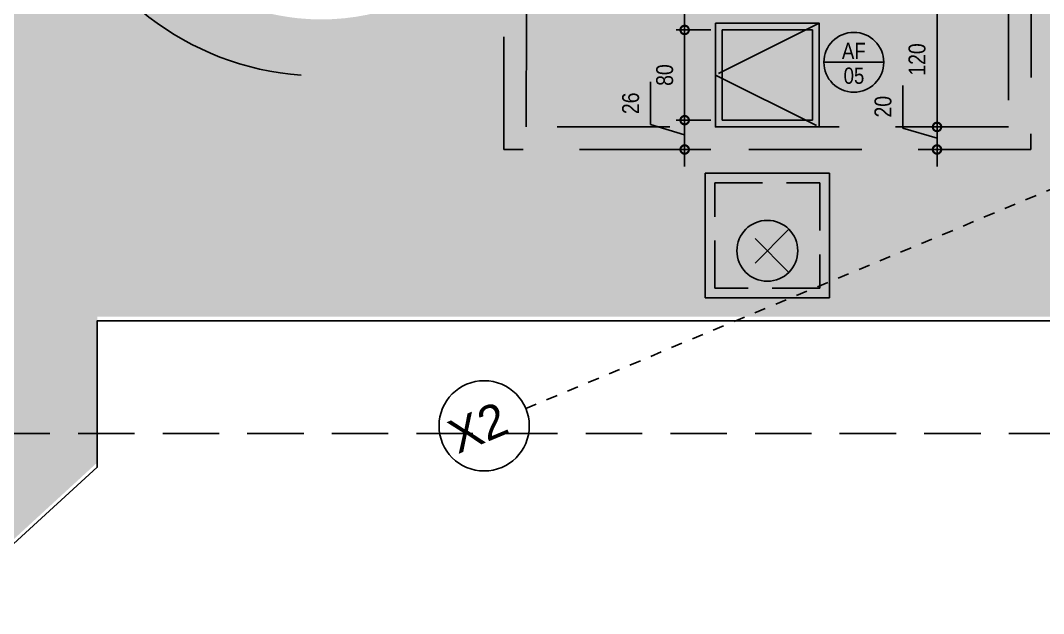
# Model space of a CAD drawing. Header units: metres. Extents: x -133 to 570, y -18 to 184.
# Drawn here: x -99.4 to -90.33, y -7.62 to -2.36 of the extents above; entities that cross this region are included whole.
import ezdxf
from ezdxf.enums import TextEntityAlignment as Align

# ---------------------------------------------------------------- set-up
doc = ezdxf.new("R2010")
doc.units = ezdxf.units.M
doc.header["$PDMODE"] = 1
for name, pattern in [('01-DUO-1ºPAVTO GERAL$0$01_GGP274BSSAAP-TERREOGERAL$0$01_GGP274BSSAAP-TERREOGERAL$0$01_GGP274BSSAAP-TERREOGERAL$0$DASHDOT', [1, 0.5, -0.25, 0, -0.25]), ('01-DUO-1ºPAVTO GERAL$0$01_GGP274BSSAAP-TERREOGERAL$0$01_GGP274BSSAAP-TERREOGERAL$0$01_GGP274BSSAAP-TERREOGERAL$0$DASHED', [0.75, 0.5, -0.25]), ('DASHEDX2', [1.5, 1, -0.5]), ('ESTILO_TQS_0004', [1.1199999999999999, 0.5, -0.2, 0.01, -0.2, 0.01, -0.2]), ('terreno + circ vert$0$DASHEDX2', [1.5, 1, -0.5])]:
    doc.linetypes.add(name, pattern=pattern)
for name, color, linetype in [('01-DUO-1ºPAVTO GERAL$0$01_GGP274BSSAAP-TERREOGERAL$0$01_GGP274BSSAAP-TERREOGERAL$0$01_GGP274BSSAAP-TERREOGERAL$0$GG-EX0210', 7, '01-DUO-1ºPAVTO GERAL$0$01_GGP274BSSAAP-TERREOGERAL$0$01_GGP274BSSAAP-TERREOGERAL$0$01_GGP274BSSAAP-TERREOGERAL$0$DASHDOT'), ('01-DUO-1ºPAVTO GERAL$0$01_GGP274BSSAAP-TERREOGERAL$0$01_GGP274BSSAAP-TERREOGERAL$0$01_GGP274BSSAAP-TERREOGERAL$0$GG-SA0001', 7, 'Continuous'), ('01-DUO-1ºPAVTO GERAL$0$01_GGP274BSSAAP-TERREOGERAL$0$01_GGP274BSSAAP-TERREOGERAL$0$01_GGP274BSSAAP-TERREOGERAL$0$GG-SA0003', 7, 'Continuous'), ('1', 232, 'DASHEDX2'), ('205', 232, 'ESTILO_TQS_0004'), ('28', 232, 'Continuous'), ('29', 232, 'Continuous'), ('ARQ-ALV ACAB', 4, 'Continuous'), ('ARQ-AUX1', 1, 'Continuous'), ('ARQ-AUX2', 2, 'Continuous'), ('ARQ-DIM', 2, 'Continuous'), ('ARQ-DIM EMBASAM', 2, 'Continuous'), ('ARQ-MOB', 7, 'Continuous'), ('ARQ-PRJ', 7, 'DASHEDX2'), ('ARQ-SIM', 1, 'Continuous'), ('terreno + circ vert$0$ARQ-AUX2', 2, 'Continuous'), ('terreno + circ vert$0$ARQ-PRJ', 7, 'terreno + circ vert$0$DASHEDX2')]:
    doc.layers.add(name, color=color, linetype=linetype)
doc.styles.add('Adesa', font='ARIALN.TTF')
doc.styles.get("Standard").update_dxf_attribs({"font": 'arial.ttf'})
doc.dimstyles.new('ADESA 1-0075', dxfattribs={"dimtxt": 0.15, "dimasz": 0.15, "dimexe": 0.075, "dimexo": 0.1, "dimgap": 0.1, "dimtad": 1, "dimdec": 1, "dimlfac": 100, "dimzin": 12, "dimtxsty": 'Adesa', "dimblk": 'DOTSMALL', "dimcen": 1, "dimdle": 0.075, "dimclrd": 1, "dimclre": 1, "dimclrt": 256, "dimazin": 3, "dimtm": 1e-09, "dimtfac": 1, "dimtdec": 1, "dimtmove": 1, "dimatfit": 0, "dimldrblk": 'DOTSMALL', "dimfxl": 0.8, "dimtvp": 2, "dimtolj": 1, "dimtzin": 0, "dimarcsym": 0})

# ---------------------------------------------------------------- blocks, each defined once
blk = doc.blocks.new('terreno + circ vert')
at = {"layer": 'terreno + circ vert$0$ARQ-AUX2'}
blk.add_lwpolyline([(-38.72043600587858, -5.02502225811013), (-98.72043600587949, -5.025022258109903), (-98.72043600587949, -6.323255291983333), (-100.1346711638012, -7.616413695870893, -0.2181844997582338), (-104.037277754295, -5.981340168956923, -0.3681427714106226), (-104.1123907751078, 0.3352347556406801, -0.1038207290672001), (-102.2921758882796, 1.997662671788315), (-101.1745815430841, 2.466689235027796), (-79.97685404330787, 11.49904392592562), (-64.68720454745062, 17.90366199962018)], format="xyb", dxfattribs=at)
at = {"layer": 'terreno + circ vert$0$ARQ-PRJ', "color": 1, "ltscale": 0.5}
blk.add_lwpolyline([(48.04193146262332, 1.390810095204596), (48.10556684566745, 7.060866666748733), (42.94495598544199, 9.481216972880429), (35.55482253403443, 12.94722366408469), (27.50609829180758, 16.89290575648461), (22.10136784097631, 19.54046642823091), (15.00166824621374, 23.01478202670564), (8.32513344446943, 26.28201731102326), (0.4895395497796926, 30.09135974458918), (-5.893161023793255, 33.23623767912063), (-12.27586158059785, 36.38111561426599), (-18.91562641064047, 39.66753700013005), (-31.59952722128401, 31.22289057278972), (-104.3834663554417, 0.8490715663271646), (-104.1402801001586, -6.025022257919364), (40.54240375701011, -6.025022258109676, 0.4109303492433259)], format="xyb", close=True, dxfattribs=at)
blk = doc.blocks.new('_DotSmall')
at = {"color": 0, "linetype": 'ByBlock', "const_width": 0.5}
blk.add_lwpolyline([(-0.0625, 0, 1), (0.0625, 0, 1)], format="xyb", close=True, dxfattribs=at)
blk = doc.blocks.new('*D337')
at = {"layer": 'ARQ-DIM', "color": 1, "lineweight": -2, "transparency": 16777216}
for p, q in [((-91.27737993347174, -2.035609989139799), (-91.27737993347174, -3.381726617729518)), ((-91.13061071556038, -2.110609989139799), (-91.35237993347174, -2.110609989139799)), ((-91.13061071556038, -3.306726617729518), (-91.35237993347174, -3.306726617729518))]:
    blk.add_line(p, q, dxfattribs=at)
at = {"layer": 'Defpoints', "color": 0, "transparency": 16777216}
for p in [(-91.03061071556039, -2.110609989139799), (-91.27737993347174, -3.306726617729518), (-91.03061071556039, -3.306726617729518)]:
    blk.add_point(p, dxfattribs=at)
at = {"layer": 'ARQ-DIM', "color": 1, "lineweight": -2, "transparency": 16777216, "xscale": 0.15, "yscale": 0.15, "zscale": 0.15}
for p, rotation in [((-91.27737993347174, -2.110609989139799), 90), ((-91.27737993347174, -3.306726617729518), 270)]:
    blk.add_blockref('_DotSmall', p, dxfattribs=dict(at, rotation=rotation))
at = {"layer": 'ARQ-DIM', "transparency": 16777216, "insert": (-91.45396588162997, -2.708668303434631), "char_height": 0.15, "attachment_point": 5, "rotation": 90, "style": 'Adesa'}
blk.add_mtext('\\A1;120', dxfattribs=at)
blk = doc.blocks.new('*D338')
at = {"layer": 'ARQ-DIM', "color": 1, "lineweight": -2, "transparency": 16777216}
for p, q in [((-91.57896588163001, -3.316250833282043), (-91.57896588163001, -2.93842000108559)), ((-91.27737993347176, -3.306726617729518), (-91.27737993347176, -3.156726617729518)), ((-91.27737993347176, -3.406726617729519), (-91.57896588163001, -3.316250833282043)), ((-90.74472786534061, -3.306726617729518), (-91.35237993347177, -3.306726617729518)), ((-91.27737993347176, -3.306726617729518), (-91.27737993347176, -3.50672661772952)), ((-91.27737993347176, -3.306726617729518), (-91.27737993347176, -3.50672661772952)), ((-90.74472786534061, -3.50672661772952), (-91.35237993347177, -3.50672661772952)), ((-91.27737993347176, -3.50672661772952), (-91.27737993347176, -3.65672661772952))]:
    blk.add_line(p, q, dxfattribs=at)
at = {"layer": 'Defpoints', "color": 0, "transparency": 16777216}
for p in [(-90.64472786534061, -3.306726617729518), (-91.27737993347176, -3.50672661772952), (-90.64472786534061, -3.50672661772952)]:
    blk.add_point(p, dxfattribs=at)
at = {"layer": 'ARQ-DIM', "color": 1, "lineweight": -2, "transparency": 16777216, "xscale": 0.15, "yscale": 0.15, "zscale": 0.15}
for p, rotation in [((-91.27737993347176, -3.306726617729518), 270), ((-91.27737993347176, -3.50672661772952), 90)]:
    blk.add_blockref('_DotSmall', p, dxfattribs=dict(at, rotation=rotation))
at = {"layer": 'ARQ-DIM', "transparency": 16777216, "insert": (-91.75555182978825, -3.127335417183789), "char_height": 0.15, "attachment_point": 5, "rotation": 90, "style": 'Adesa'}
blk.add_mtext('\\A1;20', dxfattribs=at)
blk = doc.blocks.new('*D340')
at = {"layer": 'ARQ-DIM', "color": 1, "lineweight": -2, "transparency": 16777216}
for p, q in [((-93.28100847079023, -2.446726617729502), (-93.58910986989552, -2.446726617729502)), ((-93.51410986989552, -2.371726617729502), (-93.51410986989552, -3.321726617729515)), ((-93.28100847079023, -3.246726617729514), (-93.58910986989552, -3.246726617729514))]:
    blk.add_line(p, q, dxfattribs=at)
at = {"layer": 'Defpoints', "color": 0, "transparency": 16777216}
for p in [(-93.18100847079023, -2.446726617729502), (-93.51410986989552, -3.246726617729514), (-93.18100847079023, -3.246726617729514)]:
    blk.add_point(p, dxfattribs=at)
at = {"layer": 'ARQ-DIM', "color": 1, "lineweight": -2, "transparency": 16777216, "xscale": 0.15, "yscale": 0.15, "zscale": 0.15}
for p, rotation in [((-93.51410986989552, -2.446726617729502), 90), ((-93.51410986989552, -3.246726617729514), 270)]:
    blk.add_blockref('_DotSmall', p, dxfattribs=dict(at, rotation=rotation))
at = {"layer": 'ARQ-DIM', "transparency": 16777216, "insert": (-93.69069581805375, -2.846726617729481), "char_height": 0.15, "attachment_point": 5, "rotation": 90, "style": 'Adesa'}
blk.add_mtext('\\A1;80', dxfattribs=at)
blk = doc.blocks.new('*D341')
at = {"layer": 'ARQ-DIM', "color": 1, "lineweight": -2, "transparency": 16777216}
for p, q in [((-93.51410986989549, -2.521726617729502), (-93.51410986989549, 0.3282733822704879)), ((-93.28100847079023, 0.2532733822704879), (-93.5891098698955, 0.2532733822704878)), ((-93.28100847079023, -2.446726617729502), (-93.5891098698955, -2.446726617729502))]:
    blk.add_line(p, q, dxfattribs=at)
at = {"layer": 'Defpoints', "color": 0, "transparency": 16777216}
for p in [(-93.51410986989549, 0.2532733822704878), (-93.18100847079023, 0.2532733822704879), (-93.18100847079023, -2.446726617729502)]:
    blk.add_point(p, dxfattribs=at)
at = {"layer": 'ARQ-DIM', "color": 1, "lineweight": -2, "transparency": 16777216, "xscale": 0.15, "yscale": 0.15, "zscale": 0.15}
for p, rotation in [((-93.51410986989549, 0.2532733822704878), 90), ((-93.51410986989549, -2.446726617729502), 270)]:
    blk.add_blockref('_DotSmall', p, dxfattribs=dict(at, rotation=rotation))
at = {"layer": 'ARQ-DIM', "transparency": 16777216, "insert": (-93.69069581805373, -1.09672661772948), "char_height": 0.15, "attachment_point": 5, "rotation": 90, "style": 'Adesa'}
blk.add_mtext('\\A1;270', dxfattribs=at)
blk = doc.blocks.new('*D344')
at = {"layer": 'ARQ-DIM', "color": 1, "lineweight": -2, "transparency": 16777216}
for p, q in [((-93.81569581805383, -3.286250833282037), (-93.81569581805383, -2.908113043377535)), ((-93.51410986989558, -3.246726617729514), (-93.51410986989558, -3.096726617729515)), ((-93.28100847079023, -3.246726617729514), (-93.58910986989558, -3.246726617729514)), ((-93.51410986989558, -3.246726617729514), (-93.51410986989558, -3.506726617729512)), ((-93.51410986989558, -3.246726617729514), (-93.51410986989558, -3.506726617729512)), ((-93.51410986989558, -3.376726617729513), (-93.81569581805383, -3.286250833282037)), ((-93.28100847079023, -3.506726617729512), (-93.58910986989558, -3.506726617729512)), ((-93.51410986989558, -3.506726617729512), (-93.51410986989558, -3.656726617729512))]:
    blk.add_line(p, q, dxfattribs=at)
at = {"layer": 'Defpoints', "color": 0, "transparency": 16777216}
for p in [(-93.18100847079023, -3.246726617729514), (-93.51410986989558, -3.506726617729512), (-93.18100847079023, -3.506726617729512)]:
    blk.add_point(p, dxfattribs=at)
at = {"layer": 'ARQ-DIM', "color": 1, "lineweight": -2, "transparency": 16777216, "xscale": 0.15, "yscale": 0.15, "zscale": 0.15}
for p, rotation in [((-93.51410986989558, -3.246726617729514), 270), ((-93.51410986989558, -3.506726617729512), 90)]:
    blk.add_blockref('_DotSmall', p, dxfattribs=dict(at, rotation=rotation))
at = {"layer": 'ARQ-DIM', "transparency": 16777216, "insert": (-93.99228176621206, -3.097181938329758), "char_height": 0.15, "attachment_point": 5, "rotation": 90, "style": 'Adesa'}
blk.add_mtext('\\A1;26', dxfattribs=at)
blk = doc.blocks.new('TIPO COTA$0$Chamada_planta')
at = {"layer": 'ARQ-SIM'}
blk.add_line((-0.9826987886512892, 0), (0.9826987886512892, 0), dxfattribs=at)
blk.add_circle((0, 0), 0.9826987886512892, dxfattribs=at)
at = {"layer": 'ARQ-SIM', "color": 2, "style": 'Adesa'}
for tag, p in [('NUMERO', (-3e-16, 0.2338932678049491)), ('C.D.', (-3e-16, -0.2718391078913104))]:
    blk.add_attdef(tag, text='', height=0.5, dxfattribs=at).set_placement(p, align=Align.MIDDLE_CENTER)
blk = doc.blocks.new('01-DUO-1ºPAVTO GERAL$0$01_GGP274BSSAAP-TERREOGERAL$0$01_GGP274BSSAAP-TERREOGERAL$0$01_GGP274BSSAAP-TERREOGERAL$0$PV-AGUAS PLUVIAIS 110')
at = {"layer": '01-DUO-1ºPAVTO GERAL$0$01_GGP274BSSAAP-TERREOGERAL$0$01_GGP274BSSAAP-TERREOGERAL$0$01_GGP274BSSAAP-TERREOGERAL$0$GG-EX0210'}
for p, q in [((-0.06601164446820906, 0.2256723851115296), (0.3853330890460809, -0.2256723484027532)), ((0.3853330890460809, 0.2256723851115225), (-0.06601164446820906, -0.2256723484027532))]:
    blk.add_line(p, q, dxfattribs=at)
at = {"layer": '01-DUO-1ºPAVTO GERAL$0$01_GGP274BSSAAP-TERREOGERAL$0$01_GGP274BSSAAP-TERREOGERAL$0$01_GGP274BSSAAP-TERREOGERAL$0$GG-SA0001', "linetype": '01-DUO-1ºPAVTO GERAL$0$01_GGP274BSSAAP-TERREOGERAL$0$01_GGP274BSSAAP-TERREOGERAL$0$01_GGP274BSSAAP-TERREOGERAL$0$DASHED'}
blk.add_lwpolyline([(-0.5523971482248676, 0.5499999999999986), (0.5523971482248673, 0.5499999999999986), (0.5523971482248676, -0.550000000000002), (-0.5523971482248675, -0.5499999999999988)], close=True, dxfattribs=at)
at = {"layer": '01-DUO-1ºPAVTO GERAL$0$01_GGP274BSSAAP-TERREOGERAL$0$01_GGP274BSSAAP-TERREOGERAL$0$01_GGP274BSSAAP-TERREOGERAL$0$GG-SA0003'}
blk.add_lwpolyline([(-0.6523971482248676, 0.6499999999999986), (0.6523971482248676, 0.6499999999999986), (0.6523971482248676, -0.6500000000000021), (-0.6523971482248676, -0.6499999999999986)], close=True, dxfattribs=at)
blk.add_circle((0.159660722288943, 1.835439178421439e-08), 0.3191489217207888, dxfattribs=at)
blk = doc.blocks.new('A$Cee096e9b')
at = {"layer": '01-DUO-1ºPAVTO GERAL$0$01_GGP274BSSAAP-TERREOGERAL$0$01_GGP274BSSAAP-TERREOGERAL$0$01_GGP274BSSAAP-TERREOGERAL$0$GG-SA0001', "xscale": 0.846153846153846, "yscale": 0.846153846153846, "zscale": 0.846153846153846, "rotation": 270}
blk.add_blockref('01-DUO-1ºPAVTO GERAL$0$01_GGP274BSSAAP-TERREOGERAL$0$01_GGP274BSSAAP-TERREOGERAL$0$01_GGP274BSSAAP-TERREOGERAL$0$PV-AGUAS PLUVIAIS 110', (-92.78127811400391, -4.26972203183626), dxfattribs=at)
blk = doc.blocks.new('EST-LO-024-2S2-R00')
at = {"layer": '1'}
blk.add_arc((-4434.40959493559, -1913.140537508931), 500.423657, 190.3061430000014, 269.642987000033, dxfattribs=at)
at = {"layer": '205'}
blk.add_line((-5361.698547935591, -2584.380433508931), (2213.18376906441, 577.1182144910692), dxfattribs=at)
at = {"layer": '28'}
blk.add_circle((-5398.612451935592, -2599.78704350893), 40, dxfattribs=at)
at = {"layer": '29'}
blk.add_text('X2', height=30, rotation=22.65400000000403, dxfattribs=at).set_placement((-5422.03336493559, -2624.973596508931))

msp = doc.modelspace()

# ---------------------------------------------------------------- hatches: boundary and pattern name
at = {"layer": 'ARQ-DIM EMBASAM'}
h = msp.add_hatch(dxfattribs=at)
h.set_pattern_fill('AR-HBONE', color=252, scale=0.002)
h.set_pattern_definition([(67.64892052833164, (-51.57569907114256, 20.02396599173241), (-0.1106607339295437, 0.2652068663631746), [0.6096, -0.2032]), (157.6489205283316, (-51.49842605759616, 20.21189966378044), (-0.1106607339295437, 0.2652068663631746), [0.6096, -0.2032])])
edge = h.paths.add_edge_path(flags=16)
edge.add_arc((-96.73455937716994, -0.3536450390072574), 2, 0, 360)
edge = h.paths.add_edge_path()
edge.add_line((-38.14176351892934, -5.989854274922116), (-37.58553671503979, -5.989854274922457))
edge.add_arc((-38.01009493390757, -6.614275687342911), 0.7550839565884906, 55.78733116588317, 84.7814996309549)
edge.add_line((-37.94141692282074, -5.862321491736232), (-35.31414531279256, -4.189903456591672))
edge.add_line((-35.31414531279256, -4.189903456591672), (-12.86391004472011, -4.189888746537939))
edge.add_line((-12.86391004472011, -4.189888746537939), (-10.30819006835045, -5.816759818773467))
edge.add_arc((-8.748987623950182, -3.932360750202661), 2.445827490289186, 230.3947301263063, 253.1587212835318)
edge.add_line((-9.457596242991258, -6.273289185092331), (-9.457596242990803, -4.989854275024776))
edge.add_line((-9.457596242990803, -4.989854275024776), (40.54240375700942, -4.989854275024776))
edge.add_line((40.54240375700942, -4.989854275024776), (40.54240375700937, -5.98985427502455))
edge.add_arc((40.5436964051585, 1.506990671291227), 7.496845057758606, 269.9901207397062, 359.1546796040189)
edge.add_line((48.03972556073904, 1.396389049576058), (48.10556684566632, 7.096034649833861))
edge.add_line((48.10556684566632, 7.096034649833861), (45.12108722479047, 8.495769291165267))
edge.add_line((45.12108722479047, 8.495769291165267), (45.0397339726526, 1.246202720832895))
edge.add_arc((40.50552543152433, 1.528043502432281), 4.542959533235259, 270.2985720970601, 356.4431415596355, ccw=False)
edge.add_line((40.52919898701725, -3.014854348431577), (32.81041877227085, -3.014854343894498))
edge.add_line((32.81041877227085, -3.014854343894498), (8.040418772296452, -3.014734176826238))
edge.add_line((8.040418772296452, -3.014734176826238), (8.040418772266378, -3.014854327690237))
edge.add_line((8.040418772266378, -3.014854327690237), (-82.56005706963569, -3.07452643122537))
edge.add_line((-82.56005706963569, -3.07452643122537), (-86.05989458238052, 5.289167465361561))
edge.add_line((-86.05989458238052, 5.289167465361561), (-76.39953239347534, 9.323514685914617))
edge.add_line((-76.39953239347534, 9.323514685914617), (-76.6514111141269, 9.939773207217147))
edge.add_line((-76.6514111141269, 9.939773207217147), (-70.21062500599123, 12.60432570488629))
edge.add_line((-70.21062500599123, 12.60432570488629), (-69.96628560478052, 12.02976031542639))
edge.add_line((-69.96628560478052, 12.02976031542639), (-68.46620323297952, 12.65232384603835))
edge.add_line((-68.46620323297952, 12.65232384603835), (-68.71537920610103, 13.25041046496963))
edge.add_line((-68.71537920610103, 13.25041046496963), (-62.18535670973817, 15.92203154460844))
edge.add_line((-62.18535670973817, 15.92203154460844), (-61.05627799445364, 16.37374234158778))
edge.add_line((-61.05627799445364, 16.37374234158778), (-53.56179265089061, 19.5604979283376))
edge.add_line((-53.56179265089061, 19.5604979283376), (-53.54962438249697, 19.53556043205577))
edge.add_line((-53.54962438249697, 19.53556043205577), (-48.07847739050023, 21.82737416355616))
edge.add_line((-48.07847739050023, 21.82737416355616), (-47.8665334806908, 21.91538880835527))
edge.add_line((-47.8665334806908, 21.91538880835527), (-37.53268484184411, 26.17692130625584))
edge.add_line((-37.53268484184411, 26.17692130625584), (-37.0787466891116, 25.12504436046456))
edge.add_line((-37.0787466891116, 25.12504436046456), (-29.46936134893485, 28.30050099773175))
edge.add_line((-29.46936134893485, 28.30050099773175), (-29.7985575188311, 29.08935400289686))
edge.add_line((-29.7985575188311, 29.08935400289686), (-29.60069463360423, 29.17146839127108))
edge.add_line((-29.60069463360423, 29.17146839127108), (-26.6252863117081, 34.06291211598219))
edge.add_line((-26.6252863117081, 34.06291211598219), (-26.77933153927143, 34.43205151384544))
edge.add_line((-26.77933153927143, 34.43205151384544), (-30.82072461044731, 31.77910004995849))
edge.add_arc((-38.14345157885827, 39.46271529770584), 10.61415439539621, 286.88313082390283, 313.6223564632671, ccw=False)
edge.add_line((-35.06088383463543, 29.30604017089463), (-34.74262570545943, 28.35803607638147))
edge.add_line((-34.74262570545943, 28.35803607638147), (-47.26038055723029, 24.28040795991908))
edge.add_line((-47.26038055723029, 24.28040795991908), (-58.05681987459957, 19.67918341265361))
edge.add_line((-58.05681987459957, 19.67918341265361), (-58.42543050923041, 20.56086243830507))
edge.add_line((-58.42543050923041, 20.56086243830507), (-63.27459958460167, 18.53055020804729))
edge.add_line((-63.27459958460167, 18.53055020804729), (-62.89034144318771, 17.61778764971834))
edge.add_line((-62.89034144318771, 17.61778764971834), (-86.88602649588915, 7.524332317725772))
edge.add_line((-86.88602649588915, 7.524332317725772), (-87.25489144161884, 8.424534125524794))
edge.add_line((-87.25489144161884, 8.424534125524794), (-102.2921758882806, 2.032830654873435))
edge.add_arc((-99.98283197827028, -2.652588631283071), 5.223621653775172, 116.2377112766239, 219.088294541644)
edge.add_arc((-100.3016626606904, -2.504899257195656), 5.079092389119518, 222.6514726551337, 271.8841225702869)
edge.add_line((-100.1346711638016, -7.58124571278541), (-98.72043600588131, -6.282245079312041))
edge.add_line((-98.72043600588131, -6.282245079312041), (-98.7204360058804, -4.989854275024776))
edge.add_line((-98.7204360058804, -4.989854275024776), (-38.72043600587949, -4.989854275025003))
edge.add_line((-38.72043600587949, -4.989854275025003), (-38.72043600587949, -6.358214477926616))
edge.add_line((-38.72043600587949, -6.358214477926616), (-38.14176351892934, -5.989854274922116))
at = {"layer": 'ARQ-MOB'}
h = msp.add_hatch(color=255, dxfattribs=at)
edge = h.paths.add_edge_path()
edge.add_line((-95.77226449353657, 1.953731947298571), (-95.96472347026338, 1.492256550037474))
edge.add_arc((-96.73455937716994, -0.3536450390071408), 1.999999999999983, -52.993047157968306, 67.36135319174872, ccw=False)
edge.add_line((-95.53073551091302, -1.950769986852514), (-95.22977954434873, -2.350051223813828))
edge.add_arc((-96.73455937716994, -0.3536450390071408), 2.499999999999979, 307.0069528420325, 427.3613531917474)
edge = h.paths.add_edge_path()
edge.add_line((-98.3924570484005, 1.517551185798744), (-98.06087690876439, 1.143313869316309))
edge.add_arc((-96.73455875288391, -0.3536442305407022), 2.00000085083622, 131.5412277981115, 265.9198801689108)
edge.add_line((-96.87686152065271, -2.34857614056434), (-96.91243705652346, -2.847308915953612))
edge.add_arc((-96.73455937716994, -0.3536450390071408), 2.500000000000008, 131.5412486710433, 265.91989636012937, ccw=False)

# ---------------------------------------------------------------- linework, layer by layer
at = {"layer": 'ARQ-AUX1'}
msp.add_arc((-96.73455937716994, -0.3536450390072545), 2.5, 131.5412486710399, 265.9198963601293, dxfattribs=at)
at = {"layer": 'ARQ-AUX2'}
msp.add_lwpolyline([(-93.24100847079015, -2.386726617729499), (-92.3210084707903, -2.386726617729499), (-92.3210084707903, -3.306726617729515), (-93.24100847079015, -3.306726617729515)], close=True, dxfattribs=at)
at = {"layer": 'ARQ-PRJ'}
for points in [[(-95.1175668097653, -3.506726617729504), (-95.10696748045302, 4.13130243375067), (-90.43440588440902, 4.131302433750656), (-90.44500521372129, -3.506726617729519), (-95.1175668097653, -3.506726617729504)], [(-92.3210084707903, -2.386726617729499), (-93.24100847079015, -2.846726617729507), (-92.3210084707903, -3.306726617729515)]]:
    msp.add_lwpolyline(points, dxfattribs=at)
for points in [[(-94.91728907623988, -3.306726617729516), (-94.90724482883371, 3.931302433750667), (-90.63468361793443, 3.931302433750667), (-90.64472786534058, -3.306726617729516)], [(-93.1810084707902, -2.446726617729501), (-92.38100847079025, -2.446726617729501), (-92.38100847079025, -3.246726617729513), (-93.1810084707902, -3.246726617729513)]]:
    msp.add_lwpolyline(points, close=True, dxfattribs=at)

# ---------------------------------------------------------------- block references
msp.add_blockref('A$Cee096e9b', (0, 0))
at = {"linetype": 'Continuous', "xscale": 0.01, "yscale": 0.01, "zscale": 0.01}
msp.add_blockref('EST-LO-024-2S2-R00', (-41.30487320737592, 20.04113430097823), dxfattribs=at)
at = {"layer": 'ARQ-ALV ACAB'}
for p in [(0, 0), (-2.168404344971009e-19, 0, 4.318356323902826e-06)]:
    msp.add_blockref('terreno + circ vert', p, dxfattribs=at)
at = {"layer": 'ARQ-SIM'}
ref = msp.add_blockref('TIPO COTA$0$Chamada_planta', (-92.01487893232319, -2.733556889808025, -4.318356323927053e-06), dxfattribs=dict(at, xscale=0.27, yscale=0.27, zscale=0.27))
ref.add_attrib('NUMERO', 'AF', dxfattribs={"color": 2, "height": 0.144, "style": 'Adesa'}).set_placement((-92.01487893232319, -2.632189999236399, -4.318356323927053e-06), align=Align.MIDDLE_CENTER)
ref.add_attrib('C.D.', '05', dxfattribs={"color": 2, "height": 0.144, "style": 'Adesa'}).set_placement((-92.01340553532387, -2.852527884117532, -4.318356323927053e-06), align=Align.MIDDLE_CENTER)

# ---------------------------------------------------------------- dimensions: what is measured, and where the dimension line sits
at = {"layer": 'ARQ-DIM'}
for base, p1, p2, picture, middle in [((-93.51410986989549, 0.2532733822704878), (-93.1810084707902, -2.446726617729501), (-93.1810084707902, 0.2532733822704878), '*D341', (-93.69069581805373, -1.09672661772948)), ((-93.51410986989552, -3.246726617729514), (-93.1810084707902, -2.446726617729501), (-93.1810084707902, -3.246726617729513), '*D340', (-93.69069581805375, -2.846726617729481)), ((-93.51410986989558, -3.506726617729512), (-93.1810084707902, -3.246726617729513), (-93.1810084707902, -3.50672661772951), '*D344', (-93.99228176621206, -3.186250833282009)), ((-91.27737993347176, -3.50672661772952), (-90.64472786534058, -3.306726617729516), (-90.64472786534058, -3.506726617729518), '*D338', (-91.75555182978825, -3.216250833282016))]:
    dim = msp.add_linear_dim(base=base, p1=p1, p2=p2, angle=90, dimstyle='ADESA 1-0075', dxfattribs=at)
    dim.commit()
    dim.dimension.update_dxf_attribs({"geometry": picture, "text_midpoint": middle})
dim = msp.add_linear_dim(base=(-91.27737993347174, -3.306726617729518), p1=(-91.03061071556036, -2.110609989139798), p2=(-91.03061071556036, -3.306726617729516), angle=90, dimstyle='ADESA 1-0075', override={"dimdec": 0}, dxfattribs=at)
dim.commit()
dim.dimension.update_dxf_attribs({"geometry": '*D337', "text_midpoint": (-91.45396588162997, -2.708668303434631)})

doc.saveas('drawing.dxf')
